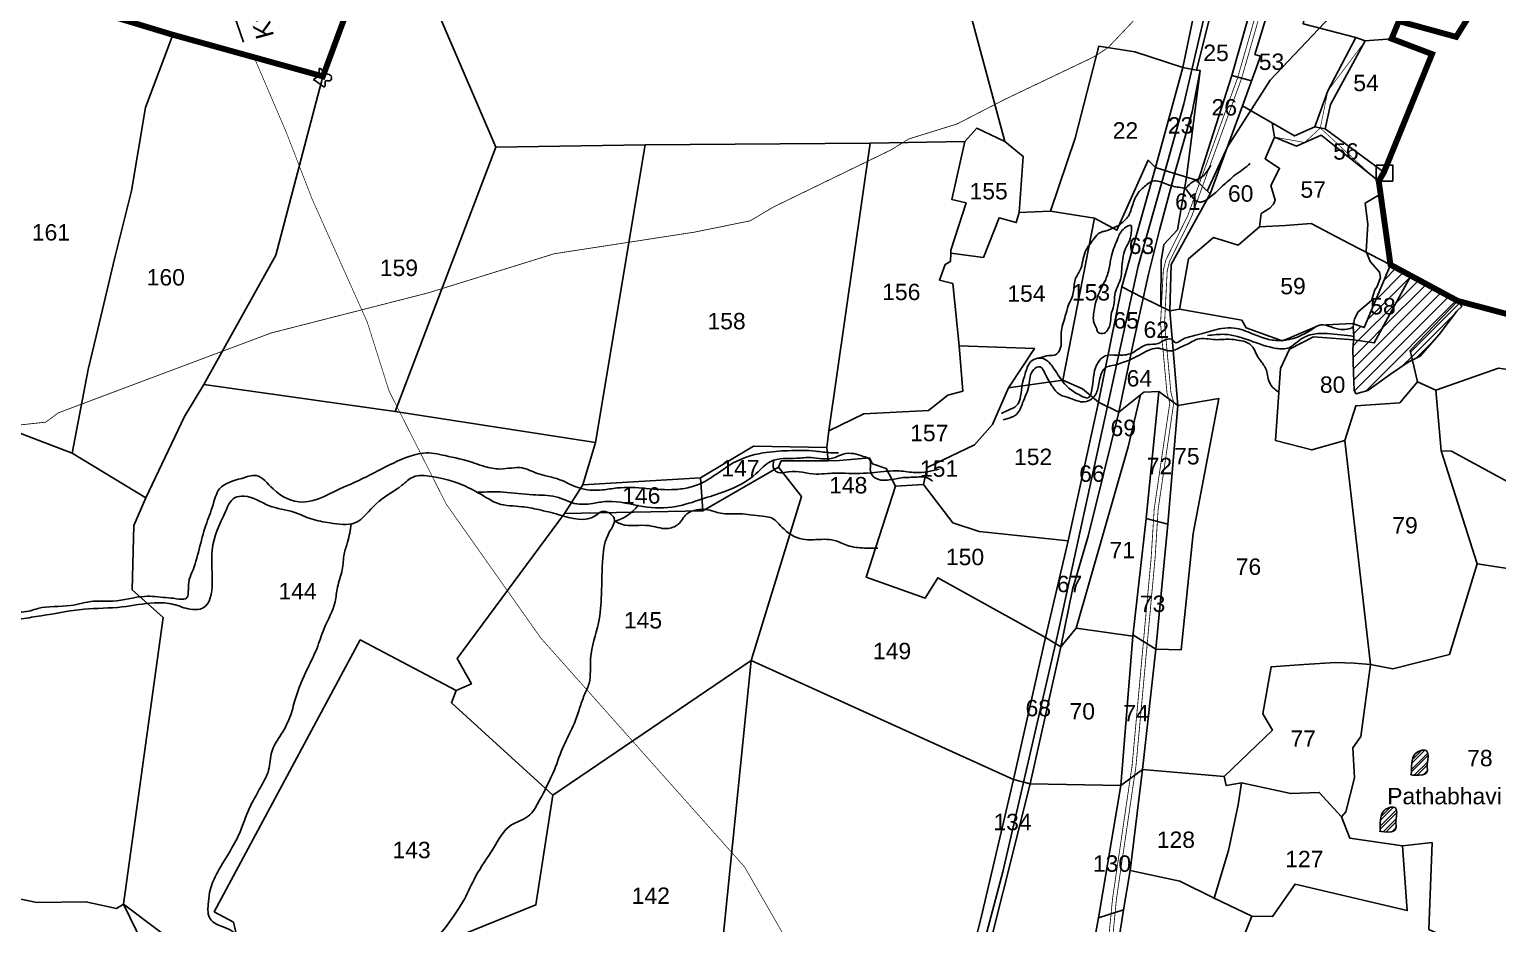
# Model space of a CAD drawing. Header units: feet. Extents: x 778084 to 787325, y 1573137 to 1585556.
# Drawn here: x 781734 to 783973, y 1581938 to 1583301 of the extents above; entities that cross this region are included whole.
import ezdxf
from ezdxf.enums import TextEntityAlignment as Align

# ---------------------------------------------------------------- set-up
doc = ezdxf.new("R2010")
doc.units = ezdxf.units.FT
doc.header["$LTSCALE"] = 15
doc.header["$MEASUREMENT"] = 0
doc.linetypes.add('HIDDEN2', pattern=[0.1875, 0.125, -0.0625])
for name, color, linetype in [('PLOT', 7, 'Continuous'), ('PLOT NO', 7, 'Continuous'), ('RAILWAYTRACK', 3, 'Continuous'), ('ROADS', 6, 'Continuous'), ('TANKS-STREAM', 4, 'Continuous'), ('VILLAGE STONES', 240, 'Continuous')]:
    doc.layers.add(name, color=color, linetype=linetype)
doc.layers.add('VILLAGE BOUNDRY', color=5, linetype='HIDDEN2', lineweight=100)
doc.styles.get("Standard").update_dxf_attribs({"font": 'arial.ttf'})
doc.linetypes.add('DOTS', pattern='A,1e-06,-3,["●",Standard,S=3,R=0,X=-1.25,Y=-1.25],-3', length=6.000001)
doc.linetypes.add('TRACKS', pattern='A,0.15,[130,ltypeshp.shx,S=0.25,R=0,X=0,Y=0],0.15', length=0.3)
doc.dimstyles.get("Standard").update_dxf_attribs({"dimtxt": 0.18, "dimasz": 40, "dimexe": 0.18, "dimexo": 0.0625, "dimgap": 0.09, "dimtad": 0, "dimtih": 1, "dimtoh": 1, "dimdec": 4, "dimzin": 0, "dimdsep": 46, "dimtxsty": 'Standard', "dimcen": 0.09, "dimadec": 0, "dimazin": 0, "dimtfac": 1, "dimtdec": 4, "dimtofl": 0, "dimtmove": 0, "dimatfit": 3, "dimfxl": 1, "dimtolj": 1, "dimtzin": 0, "dimarcsym": 0})
pattern_1 = [(45, (0, 0), (-8.838834765, 8.838834765), [])]

msp = doc.modelspace()

# ---------------------------------------------------------------- hatches: boundary and pattern name
at = {"layer": 'TANKS-STREAM', "lineweight": -2}
h = msp.add_hatch(dxfattribs=at)
h.set_pattern_fill('ANSI31,_O', color=256, scale=100)
h.set_pattern_definition(pattern_1)
h.paths.add_polyline_path([(783840.7, 1582925.5), (783809.6, 1582942.2), (783769.5, 1582846.5), (783753.5, 1582852), (783752.6, 1582847.4), (783753.9, 1582833.1), (783753.5, 1582827.6), (783784.9, 1582823)])
h = msp.add_hatch(dxfattribs=at)
h.set_pattern_fill('ANSI31,_O', color=256, scale=100)
h.set_pattern_definition(pattern_1)
h.paths.add_polyline_path([(783912.1, 1582887.1), (783840.7, 1582925.5), (783784.9, 1582823), (783753.5, 1582827.6), (783752.3, 1582812.9), (783753.3, 1582777.4), (783754.2, 1582751), (783756.6, 1582745.7), (783774.9, 1582750.8), (783809.4, 1582775.6), (783836.4, 1582794), (783843, 1582797.1), (783839.7, 1582811.4)])
h = msp.add_hatch(dxfattribs=at)
h.set_pattern_fill('ANSI31', color=256, scale=50)
h.paths.add_polyline_path([(783884, 1582835.8), (783910.8, 1582871.5), (783918.2, 1582878.8), (783912.1, 1582887.1), (783839.7, 1582811.4), (783843, 1582797.1), (783854.7, 1582802.7)])
at = {"layer": 'TANKS-STREAM', "linetype": 'Continuous', "lineweight": -2}
h = msp.add_hatch(dxfattribs=at)
h.set_pattern_fill('ANSI32', color=256, scale=25)
h.set_pattern_definition([(45, (47.701, 86.785), (-6.629126074, 6.629126074), []), (45, (52.121, 86.785), (-6.629126074, 6.629126074), [])])
edge = h.paths.add_edge_path()
edge.add_spline(control_points=[(783841.7, 1582165.8), (783841.6, 1582165.8), (783837.4, 1582165.3), (783857.1, 1582163), (783866.8, 1582167.2), (783864.8, 1582180.5), (783867.1, 1582189.4), (783866.5, 1582205.9), (783844.4, 1582199.4), (783841.6, 1582182.1), (783841.4, 1582171.3), (783841.3, 1582165.7)], knot_values=[0, 0, 0, 0, 0.398681, 12.396503, 25.983845, 33.443004, 48.146617, 56.796285, 74.385353, 90.546404, 107.227204, 107.227204, 107.227204, 107.227204], degree=3, periodic=0)
h.paths.add_polyline_path([(783798.2, 1582113.1), (784080.8, 1582113.1), (784080.8, 1582151.3), (783798.2, 1582151.3)], flags=9)
h = msp.add_hatch(dxfattribs=at)
h.set_pattern_fill('ANSI32', color=256, scale=25)
edge = h.paths.add_edge_path()
edge.add_spline(control_points=[(783794, 1582079), (783793.9, 1582079), (783789.7, 1582078.5), (783809.4, 1582076.2), (783819.1, 1582080.4), (783817.1, 1582093.7), (783819.4, 1582102.6), (783818.8, 1582119.1), (783796.7, 1582112.6), (783793.9, 1582095.4), (783793.7, 1582084.5), (783793.6, 1582079)], knot_values=[0, 0, 0, 0, 0.398681, 12.396503, 25.983845, 33.443004, 48.146617, 56.796285, 74.385353, 90.546404, 107.227204, 107.227204, 107.227204, 107.227204], degree=3, periodic=0)
h.paths.add_polyline_path([(783798.2, 1582113.1), (784080.8, 1582113.1), (784080.8, 1582151.3), (783798.2, 1582151.3)], flags=9)

# ---------------------------------------------------------------- linework, layer by layer
at = {"layer": 'PLOT', "lineweight": -2}
for points in [[(783221.6, 1583129.9), (783095, 1583600.4)], [(782282.5, 1583501.4), (782445.4, 1583121.2), (782673.3, 1583125.2), (783016.2, 1583127.6), (783160.4, 1583129.9), (783178.8, 1583150.4), (783221.6, 1583129.9), (783249.3, 1583107.3), (783243.6, 1583021.9), (783291.3, 1583023.8), (783358.3, 1583013.1), (783392.5, 1582994.7), (783439.9, 1583101.4), (783451.5, 1583090.3)], [(783030.6, 1580291.2), (783002.3, 1580552), (782999.6, 1580654.2), (782997.1, 1580685.7), (782987.6, 1580840.5), (782978.8, 1580953.7), (782980.2, 1581083.3), (782987.9, 1581155.9), (783019, 1581287.9), (783097.4, 1581605.1), (783185.3, 1581947.4), (783234.9, 1582157.6), (783283.6, 1582374.1), (783318.3, 1582521.7), (783364.4, 1582732.8), (783400.2, 1582908.8), (783451.5, 1583090.3), (783492.8, 1583242.8), (783537, 1583456.2)], [(783658.4, 1583444.7), (783602.9, 1583262.4), (783611.4, 1583259.9), (783583.7, 1583184.2), (783534.8, 1583050.1), (783512.3, 1583071.6), (783480.5, 1583081.4)], [(783625.3, 1583433.5), (783567.5, 1583230.4), (783597.7, 1583222.4)], [(783699.9, 1583433.8), (783676.5, 1583309.2), (783756.7, 1583288.5), (783771.2, 1583283.3), (783811.3, 1583286.7)], [(783537.5, 1583333.7), (783513.9, 1583238.9), (783519.6, 1583238.2), (783507, 1583175.1), (783481.6, 1583085.8), (783457.5, 1582994.9), (783440.5, 1582927.9), (783417.5, 1582822.3), (783395.4, 1582717.4), (783364.4, 1582732.8)], [(781952.8, 1583292.8), (781911.5, 1583182.1), (781889.9, 1583054.7), (781864.6, 1582953.1), (781836.2, 1582833.4), (781823.8, 1582782.8), (781799.3, 1582655)], [(783583.7, 1583184.2), (783663.3, 1583138.5), (783694, 1583152.2), (783714.1, 1583207.3), (783756.7, 1583288.5)], [(783291.3, 1583023.8), (783328.9, 1583135.1), (783364.9, 1583275.1), (783419.8, 1583266.8), (783492.8, 1583242.8)], [(783771.2, 1583283.3), (783718.1, 1583186.7), (783710.1, 1583149.3), (783694, 1583152.2)], [(783513.9, 1583238.9), (783492.8, 1583242.8)], [(781296.3, 1583057.8), (781395.4, 1583049), (781610.6, 1582972.1), (781588.3, 1582918.2), (781638.3, 1582876.5), (781666.1, 1582810.4), (781683.8, 1582809.1), (781688.8, 1582697.3), (781799.3, 1582655), (781911.9, 1582586.9), (781970.8, 1582711), (782000.1, 1582759.9), (782109.9, 1582956.7), (782181.8, 1583229.3)], [(783459.6, 1582878.6), (783459.9, 1582948.3), (783464, 1582972.9), (783484.9, 1582995.6), (783498.7, 1583075.8), (783519.6, 1583238.2)], [(783567.5, 1583230.4), (783515.6, 1583068.5)], [(783791.7, 1583069.7), (783703.8, 1583139.6), (783666.3, 1583123.1), (783632.6, 1583136.7), (783629.2, 1583158.1)], [(782953.1, 1582689.3), (783006.5, 1582715), (783105.2, 1582720.1), (783134.5, 1582743.4), (783157.4, 1582749.3), (783151.7, 1582818.4), (783142.2, 1582913.6), (783121.9, 1582918.9), (783130.4, 1582942.8), (783138.8, 1582947.2), (783139.1, 1582960.1), (783139.3, 1582964.3), (783162.4, 1583036.4), (783140.9, 1583041.5), (783160.4, 1583129.9)], [(783632.6, 1583136.7), (783618.5, 1583103.7), (783640.6, 1583089.1), (783627.4, 1583062.8), (783634, 1583040.6), (783631, 1583034.7), (783625.5, 1583028.3), (783612.3, 1583020.1), (783611, 1583008), (783610.1, 1582999.8), (783649.2, 1583002), (783688.5, 1583005.3), (783747.4, 1582974.1), (783809.6, 1582942.2)], [(783710.1, 1583149.3), (783799.6, 1583083.2)], [(782000.1, 1582759.9), (782292.2, 1582718.6), (782445.4, 1583121.2)], [(782292.2, 1582718.6), (782597.3, 1582671.5), (782673.3, 1583125.2)], [(782597.3, 1582671.5), (782578.2, 1582606.8), (782757.6, 1582617.7), (782838.4, 1582665.8), (782950.3, 1582663.7), (782953.1, 1582689.3), (783016.2, 1583127.6)], [(783451.5, 1583090.3), (783480.5, 1583081.4)], [(783534.8, 1583050.1), (783475.4, 1582942.4), (783473.4, 1582871.9), (783432.7, 1582891.8)], [(783243.6, 1583021.9), (783239.1, 1583006.4), (783212.9, 1583013.9), (783189.3, 1582953.5), (783139.1, 1582960.1)], [(783151.7, 1582818.4), (783266.8, 1582814.6), (783227.1, 1582754.8), (783310, 1582766.5), (783358.3, 1583013.1)], [(783610.1, 1582999.8), (783577.2, 1582972.1), (783539.8, 1582983.7), (783501.8, 1582951.4), (783488.1, 1582874.4)], [(783850.7, 1582764), (783878.6, 1582751.1), (783974.4, 1582784.7), (783998.7, 1582781.1), (784022.4, 1582790.9), (784064, 1582782.5), (784083.6, 1582833.2), (784093.7, 1582874), (784114.7, 1582909.3), (784127.2, 1582955.1)], [(783473.4, 1582871.9), (783488.1, 1582874.4), (783583.1, 1582857.6), (783589.7, 1582845.9), (783644.5, 1582826.4), (783652.7, 1582829.4), (783701.2, 1582849.9), (783751.9, 1582852.5), (783769.5, 1582846.5), (783809.6, 1582942.2)], [(783400.2, 1582908.8), (783432.7, 1582891.8)], [(783840.7, 1582925.5), (783784.9, 1582823), (783753.3, 1582827.7), (783692, 1582832.4), (783655.4, 1582813.5), (783641.9, 1582783.9), (783634.2, 1582674.5), (783689.6, 1582659.9), (783740.1, 1582674.5), (783756.6, 1582727.2), (783823.7, 1582731.6), (783850.7, 1582764), (783839.7, 1582811.4), (783912.1, 1582887.1)], [(783473.4, 1582871.9), (783485.3, 1582727.6), (783456.4, 1582748.8), (783433.4, 1582748), (783395.4, 1582717.4)], [(783227.1, 1582754.8), (783203, 1582698.5), (783175.4, 1582667.8), (783103.1, 1582633.3), (783097.7, 1582607.1), (783142.1, 1582549.1), (783182.5, 1582535.5), (783318.3, 1582521.7)], [(783310, 1582766.5), (783340.2, 1582753.1), (783364.4, 1582732.8)], [(783456.4, 1582748.8), (783436.9, 1582555.5), (783416.5, 1582376.4), (783398.6, 1582148.6), (783364.5, 1581946.8), (783354.8, 1581893.9), (783349, 1581753.5), (783342.1, 1581654.6), (783384.3, 1581568.4), (783405.5, 1581523.6), (783427.5, 1581527.4)], [(783878.6, 1582751.1), (783886.8, 1582658.8), (783902.7, 1582657.9), (784075.4, 1582564.3), (784100.7, 1582645.9), (784224.9, 1582632.7)], [(783307.2, 1582360), (783330.4, 1582388.5), (783409.7, 1582664.9), (783428.6, 1582744.1)], [(783485.3, 1582727.6), (783469.9, 1582546.7), (783436.9, 1582555.5)], [(783485.3, 1582727.6), (783548.1, 1582738.3), (783508.9, 1582532.7), (783490.5, 1582355.5), (783451.7, 1582356.5)], [(783283.6, 1582374.1), (783307.2, 1582360), (783325, 1582447.1), (783348.4, 1582528.5), (783395.4, 1582717.4)], [(783055, 1582604.6), (783040.7, 1582631.5), (783019.6, 1582638.9), (783015.4, 1582647.9), (782969.3, 1582644), (782952.1, 1582643.3), (782950.3, 1582663.7)], [(783740.1, 1582674.5), (783779, 1582333), (783813.2, 1582326.2), (783899.4, 1582348.3), (783941.8, 1582486.6), (783886.8, 1582658.8)], [(782952.1, 1582643.3), (782880.7, 1582643.6), (782876.6, 1582633.9), (782911.5, 1582588.9), (782866.1, 1582441.7), (782834.9, 1582339.2), (783234.9, 1582157.6)], [(782876.6, 1582633.9), (782761, 1582567.1), (782757.6, 1582617.7)], [(782761, 1582567.1), (782550.4, 1582563.1), (782578.2, 1582606.8)], [(783097.7, 1582607.1), (783055, 1582604.6), (783010.2, 1582466.1), (783100.1, 1582434), (783119.2, 1582465.3), (783283.6, 1582374.1)], [(781399.5, 1582130.5), (781488.9, 1582098.1), (781637.5, 1582071.8), (781626.8, 1581995.2), (781745.8, 1581970.5), (781820.4, 1581971.3), (781867.3, 1581961), (781877.9, 1581967.9), (781938.4, 1582404.5), (781890.9, 1582446.9), (781893.8, 1582544.7), (781911.9, 1582586.9)], [(781877.9, 1581967.9), (782073.1, 1581820.9), (782045.5, 1581940.1), (782016, 1581956.2), (782238.7, 1582370.4), (782385, 1582293.2), (782408.3, 1582303.7), (782386.8, 1582342.1), (782550.4, 1582563.1)], [(783469.9, 1582546.7), (783451.7, 1582356.5), (783416.7, 1582378.1)], [(783941.8, 1582486.6), (784051.5, 1582469.8), (784061.8, 1582283.3), (784073.7, 1582053.4), (784039.1, 1582006), (784146.1, 1582006.8), (784109.7, 1581839.6), (784005.2, 1581845.4), (783991.7, 1581861.4), (783986.1, 1581838.4), (784142.6, 1581825.6)], [(783416.5, 1582376.4), (783330.4, 1582388.5)], [(783307.2, 1582360), (783260.4, 1582151.1), (783234.9, 1582157.6)], [(783451.7, 1582356.5), (783431.5, 1582173), (783398.6, 1582148.6)], [(782834.9, 1582339.2), (782532.5, 1582134), (782377.9, 1582274.7), (782385, 1582293.2)], [(782770.5, 1581702.1), (782834.9, 1582339.2)], [(783556.2, 1582162.1), (783629.5, 1582232.8), (783614.7, 1582257.6), (783627.6, 1582329.3), (783677.3, 1582332.8), (783725.6, 1582335.9), (783754.4, 1582334.9), (783779, 1582333)], [(783779, 1582333), (783764.3, 1582223), (783752.2, 1582206.1), (783754.9, 1582160.2), (783741.6, 1582108.6), (783734.9, 1582101)], [(783431.5, 1582173), (783412.7, 1582018.8), (783402.4, 1581959.1), (783364.5, 1581946.8)], [(783986.1, 1581838.4), (783919, 1581906.2), (783868.1, 1581929.3), (783872.9, 1582061.6), (783828.1, 1582056.8), (783747.5, 1582068.3), (783734.9, 1582101), (783701, 1582137.9), (783657.4, 1582136.2), (783582.3, 1582152.5), (783559.2, 1582148.4), (783556.2, 1582162.1), (783431.5, 1582173)], [(783260.4, 1582151.1), (783177.6, 1581821), (783098.1, 1581505.8), (783042.6, 1581250.8), (783015.9, 1581152.4), (783003.3, 1581078.2), (783001.2, 1581062.4), (783000.7, 1580979.1), (783008.2, 1580872.1), (783016, 1580745.2), (783028.3, 1580697.2), (783026.3, 1580671.6), (783037.3, 1580558.1), (783039.8, 1580537.5), (783041.9, 1580477.1), (783044.5, 1580424.5), (783055.2, 1580284), (783063, 1580198.5)], [(783260.4, 1582151.1), (783398.6, 1582148.6)], [(783412.7, 1582018.8), (783488.6, 1582002.8), (783540.6, 1581977), (783562.4, 1582049.3), (783577.1, 1582119.2), (783582.3, 1582152.5)], [(782532.5, 1582134), (782506.7, 1581966.5), (782299.8, 1581883), (782073.1, 1581820.9)], [(783540.6, 1581977), (783598, 1581949.2), (783629.8, 1581948.9), (783664.2, 1581998.2), (783835.2, 1581957.9), (783828.1, 1582056.8)], [(781673, 1581232.7), (781731.2, 1581358.1), (781872.8, 1581311.1), (781914.1, 1581543.1), (782007.1, 1581661.7), (781954.9, 1581809.3), (781877.9, 1581967.9)], [(783402.4, 1581959.1), (783387.3, 1581860.3), (783387.1, 1581839.9), (783383.9, 1581831.3), (783374.6, 1581759.8), (783349, 1581753.5)], [(783598, 1581949.2), (783549.6, 1581827.5)]]:
    msp.add_lwpolyline(points, dxfattribs=at)
at = {"layer": 'RAILWAYTRACK', "color": 17, "linetype": 'TRACKS', "lineweight": -2, "ltscale": 3}
msp.add_lwpolyline([(783526.4, 1583324.3), (783494.7, 1583187.4), (783466, 1583085.8), (783424.7, 1582939.9), (783397.9, 1582817.2), (783353.7, 1582615.4), (783301.8, 1582377.9), (783218.5, 1582016.8), (783139.9, 1581719.7), (783058.2, 1581446.5), (782999, 1581132.2), (782988.2, 1580963.1), (783017.8, 1580628.9), (783014.9, 1580661.4), (783058.6, 1580147.1)], dxfattribs=at)
at = {"layer": 'ROADS', "linetype": 'HIDDEN2', "lineweight": -2, "ltscale": 10, "const_width": 1.2}
for points in [[(783522.1, 1583468.1), (783468.9, 1583389.1), (783424.9, 1583321.5), (783378.8, 1583273), (783357.7, 1583259.2), (783221.7, 1583194.3), (783148.8, 1583156.8), (783075.6, 1583134.1), (783047.1, 1583116.8), (782868.1, 1583029.9), (782833.5, 1583009.2), (782748.2, 1582991.9), (782648.4, 1582976.5), (782534.6, 1582959), (782448.6, 1582932.3), (782342.9, 1582899.5), (782102.8, 1582838.2), (781970.8, 1582788.7), (781778.6, 1582716.6), (781759.3, 1582702.3), (781706.2, 1582696.6)], [(783601.7, 1583314.8), (783576.9, 1583228.3), (783527.4, 1583091.5), (783500.6, 1583017.3), (783467, 1582949.2), (783463.2, 1582933.5), (783459, 1582852.5), (783468.9, 1582746.3), (783473.1, 1582731.7), (783462, 1582656.6), (783449.3, 1582569.8), (783444.8, 1582497.1), (783433.4, 1582373.2), (783415.6, 1582178.7), (783385.9, 1581976.7), (783370.6, 1581820.9)], [(783607.5, 1583313.2), (783582.6, 1583226.4), (783533, 1583089.5), (783506.1, 1583015), (783472.7, 1582947.2), (783469.1, 1582932.6), (783465.1, 1582852.6), (783474.8, 1582747.4), (783479.2, 1582732.1), (783468, 1582655.7), (783455.3, 1582569.2), (783450.8, 1582496.6), (783439.4, 1582372.7), (783421.5, 1582178), (783391.8, 1581975.9), (783376.6, 1581820.3)]]:
    msp.add_lwpolyline(points, dxfattribs=at)
at = {"layer": 'ROADS', "linetype": 'DOTS', "lineweight": -3, "ltscale": 0.15, "const_width": 1}
for points in [[(783771.2, 1583283.3), (783714.1, 1583207.3), (783702.6, 1583150.6), (783782, 1583077.5)], [(782077, 1583258.3), (782126.3, 1583143.3), (782165.6, 1583041.8), (782249.4, 1582855), (782282.7, 1582749.8), (782369.9, 1582577.4), (782514, 1582373.4), (782653.8, 1582216.4), (782824.8, 1582024.4), (782936.8, 1581829.7), (783072.3, 1581628.8), (783101.2, 1581592.5), (783130.3, 1581593.5), (783161, 1581609.4), (783232, 1581598.3), (783239.9, 1581589.3), (783225.6, 1581517.1)], [(783702.6, 1583150.6), (783678.8, 1583128.6), (783632.6, 1583136.7)]]:
    msp.add_lwpolyline(points, dxfattribs=at)
at = {"layer": 'TANKS-STREAM', "lineweight": -2}
for points in [[(783530.3, 1583054.4), (783561, 1583122.1), (783626, 1583223.3), (783718.3, 1583320.7)], [(783793.1, 1583049.3), (783793.1, 1583049.3), (783770.8, 1583036.2), (783774.8, 1583003.9), (783772.5, 1582962.6), (783778.4, 1582947.1), (783792.6, 1582931), (783794.6, 1582922.8), (783789.4, 1582909.2), (783785.7, 1582903.8), (783780.6, 1582887.9), (783760.1, 1582870.3), (783754.9, 1582859.8), (783752.6, 1582847.4), (783753.9, 1582833.1), (783752.3, 1582812.9), (783753.3, 1582777.4), (783754.2, 1582751), (783756.6, 1582745.7), (783774.9, 1582750.8), (783809.4, 1582775.6), (783836.4, 1582794), (783854.7, 1582802.7), (783884, 1582835.8), (783910.8, 1582871.5), (783918.2, 1582878.8), (783912.1, 1582887.1)], [(783793.1, 1583049.3), (783793.1, 1583049.3)]]:
    msp.add_lwpolyline(points, dxfattribs=at)
for points in [[(783384.6, 1582996.9), (783386.2, 1582998.1), (783392.5, 1583000.8), (783398.9, 1583005), (783403.1, 1583008.7), (783408.8, 1583014.7), (783412.5, 1583021.6), (783416.2, 1583032.6), (783425.1, 1583051.9), (783438.2, 1583064.6), (783447.2, 1583069.7), (783467.1, 1583065.5), (783486.8, 1583060.3), (783496.7, 1583057.9), (783503.2, 1583050.3), (783520.7, 1583037.6), (783534.2, 1583045.2), (783543.3, 1583052.5), (783553.7, 1583062.4), (783563.1, 1583070.5), (783572.6, 1583079.1), (783584.8, 1583087.7), (783595.7, 1583096.7)], [(783497.7, 1583058.8), (783505.3, 1583066.5), (783523.4, 1583077.3), (783535.6, 1583094)], [(783275.1, 1582800.4), (783288.6, 1582803.7), (783298.9, 1582805.1), (783305.5, 1582812.8), (783307.5, 1582838.5), (783313.8, 1582864.4), (783318.3, 1582879.6), (783326, 1582899.5), (783328.8, 1582919.4), (783336.5, 1582934.3), (783344, 1582961.7), (783355.9, 1582979.8), (783363.9, 1582989.2), (783369.7, 1582992.2), (783375.6, 1582993.9), (783385, 1582997.4)], [(783374.5, 1582917.3), (783380.7, 1582936.8), (783384.2, 1582955.9), (783394, 1582982.8), (783403.8, 1582998), (783413.9, 1583001.9), (783414.7, 1582994.9), (783411.6, 1582978.5), (783405.7, 1582966.8), (783401.4, 1582951.2), (783399.9, 1582935.6), (783397.9, 1582920.4), (783389.3, 1582896.6), (783387.8, 1582880.6), (783383.5, 1582865.4), (783382.3, 1582852.1), (783379.2, 1582844.3), (783373.3, 1582838.1), (783363.9, 1582839.2), (783361.6, 1582844.3), (783356.9, 1582856.4), (783356.9, 1582866.5), (783361.6, 1582890), (783374.6, 1582917.9)], [(783219.1, 1582705.9), (783233, 1582710.3), (783239.2, 1582714.2), (783248.7, 1582731.6), (783258.2, 1582758.5), (783265.9, 1582782.7), (783275.3, 1582786.6), (783280.7, 1582781), (783285.4, 1582771.5), (783293.4, 1582757.9), (783305.5, 1582744.3), (783320.9, 1582739), (783342.5, 1582733.1), (783356.5, 1582739.9), (783363.9, 1582755.3), (783368.9, 1582776.9), (783373.9, 1582784.8), (783389.3, 1582789.3), (783399.7, 1582792.5), (783411.5, 1582797), (783440.3, 1582811.5), (783453.6, 1582815.1), (783477.2, 1582811.2), (783485.8, 1582814.8), (783504.5, 1582823.6), (783515.1, 1582828.7), (783542.2, 1582828.1), (783563.8, 1582828.7), (783578.9, 1582826.9), (783591.6, 1582823.4), (783601.4, 1582813.9), (783606.4, 1582803.3), (783612.6, 1582794.7), (783616.2, 1582789.4), (783620.6, 1582781.7), (783622.4, 1582771), (783626.5, 1582760.1), (783640.1, 1582746.8)], [(783530.7, 1582834.3), (783557, 1582836.1), (783635.4, 1582814.8), (783654.9, 1582815.7), (783667.6, 1582824.8), (783690.1, 1582836.1), (783713.2, 1582837.2), (783753.9, 1582833.1)], [(780827.8, 1580725.3), (780835.1, 1580739.7), (780844.9, 1580756.7), (780853, 1580772.5), (780864.8, 1580792.1), (780899.8, 1580827.8), (780921.5, 1580837.4), (780950.3, 1580850.5), (780956.2, 1580859.5), (780958.6, 1580885.3), (780960.6, 1580916.9), (780959.5, 1580956.7), (780965.9, 1580981.7), (780968, 1581006.5), (780966.8, 1581026.2), (780973.6, 1581040.8), (780973.6, 1581068.4), (780974.7, 1581086), (780985.9, 1581105.7), (780987.3, 1581145.1), (780997, 1581176.2), (781016.6, 1581215.2), (781024.8, 1581235.2), (781043, 1581255.2), (781062.7, 1581285.3), (781082.3, 1581309.7), (781106.5, 1581367.1), (781126.2, 1581388.9), (781159.2, 1581412.7), (781186.6, 1581431.6), (781198.2, 1581436.4), (781221.5, 1581436.4), (781235.6, 1581440.8), (781255.3, 1581444.2), (781279.8, 1581437.1), (781303.2, 1581437.5), (781314.7, 1581442.3), (781368.3, 1581452.9), (781404, 1581467), (781428.5, 1581488.9), (781453, 1581518.6), (781465.8, 1581535.2), (781474.6, 1581574.8), (781489.6, 1581596.1), (781502.2, 1581608.7), (781515.1, 1581616.9), (781532, 1581629.4), (781555.2, 1581651.2), (781569.5, 1581661.8), (781576.9, 1581669.6), (781592.7, 1581689.4), (781602.9, 1581707.9), (781608.4, 1581723.2), (781596.3, 1581756.7), (781580.3, 1581779), (781564.5, 1581793.1), (781545.1, 1581830.8), (781534.5, 1581841.3), (781512.6, 1581842.9), (781486.5, 1581840.6), (781465.6, 1581837.2), (781440.8, 1581843.9), (781423, 1581855.5), (781394.8, 1581878.6), (781368.7, 1581906.4), (781353.8, 1581918), (781313.3, 1581971.4), (781311.1, 1582002.8), (781319.5, 1582029.4), (781325.7, 1582051.8), (781345.5, 1582078.6), (781392.9, 1582118.2), (781433.8, 1582151.9), (781448.4, 1582173), (781454.3, 1582231.3), (781462.7, 1582259.8), (781463.4, 1582279.3), (781478, 1582298.4), (781499.1, 1582315.3), (781517.3, 1582328.6), (781534.5, 1582343.2), (781564.8, 1582362.2), (781593.7, 1582380), (781610.9, 1582389.1), (781648.9, 1582399.1), (781689.1, 1582409.8), (781708.6, 1582412.1), (781736.2, 1582415), (781747.2, 1582418.3), (781797.1, 1582422.9), (781832.2, 1582429.4), (781861.7, 1582429.4), (781909.7, 1582436.8), (781942.5, 1582434.9), (781958.1, 1582433.3), (781972.7, 1582433.3), (781977.2, 1582458.2), (781982.1, 1582473.2), (782003.3, 1582545.3), (782014.3, 1582576.1), (782024, 1582600.5), (782058.1, 1582616.7), (782080.2, 1582620.9), (782105.8, 1582600.5), (782151.1, 1582580.5), (782214.2, 1582603.7), (782224.5, 1582608), (782319.8, 1582652), (782335.2, 1582655.3), (782368.2, 1582651.3), (782410.5, 1582640.7), (782427.9, 1582634.9), (782452.3, 1582630.9), (782485.7, 1582632.5), (782508.8, 1582624.1), (782523.7, 1582620), (782543, 1582614.6), (782571.1, 1582602.5), (782608, 1582599), (782630.3, 1582602), (782719.2, 1582599.7), (782741.1, 1582603), (782764, 1582611.8), (782777.6, 1582620.3), (782806.6, 1582639.6), (782852.4, 1582655.4), (782891.1, 1582658.8), (782933.1, 1582658.1), (782955.9, 1582655.7), (782968.2, 1582655.7)], [(782417.9, 1582595.4), (782457.3, 1582595.7), (782502.1, 1582591.5), (782536.8, 1582588.6), (782569.3, 1582577.7), (782596.2, 1582579), (782616.2, 1582581.6), (782669.9, 1582573.7), (782720, 1582573.7), (782759.3, 1582584.9), (782794.5, 1582596.7), (782842.6, 1582623.9), (782864.7, 1582642.6), (782904.3, 1582647.3), (782926.2, 1582648.4), (782958.8, 1582647.3), (782975, 1582653.6), (782991.1, 1582654.3), (783005.7, 1582650.2), (783015.3, 1582645.5), (783017.1, 1582625.4), (783023.6, 1582617.4), (783063.5, 1582617.4), (783087.7, 1582618.7), (783100.2, 1582618.7), (783111.5, 1582612.4)], [(782870.1, 1582645.3), (782869.3, 1582631.1), (782875.8, 1582625.7), (782892, 1582626.7), (782933.8, 1582623.1), (782951.1, 1582624.1), (782978, 1582624.4), (783022.8, 1582625.4), (783060.5, 1582628), (783085.3, 1582625.4), (783121.4, 1582630.6)], [(780837.1, 1580726.3), (780850.6, 1580748), (780856.2, 1580763.3), (780877.6, 1580788.7), (780891.2, 1580811), (780918.1, 1580826.9), (780948.8, 1580832.9), (780965.6, 1580854.9), (780970.2, 1580902.6), (780975.3, 1580966.1), (780978.5, 1581005.7), (780983.9, 1581032), (780989.5, 1581070.5), (780992, 1581098.6), (781001.1, 1581120.3), (781000.8, 1581150), (781014.8, 1581179.2), (781025, 1581210.4), (781047, 1581236.9), (781052.6, 1581245.8), (781059.8, 1581258.1), (781076.2, 1581274.9), (781087, 1581295.3), (781096.1, 1581317.2), (781109.8, 1581346.7), (781133.4, 1581381.2), (781153, 1581397.5), (781170.4, 1581416.3), (781190.5, 1581421.6), (781211.2, 1581425.1), (781232.6, 1581430.2), (781246.8, 1581432.9), (781265.9, 1581427.2), (781282, 1581414.9), (781301.3, 1581407.2), (781344.1, 1581420.1), (781381.3, 1581422.7), (781399.6, 1581431.1), (781420.8, 1581461.3), (781450.3, 1581500.6), (781468.6, 1581531.4), (781480.1, 1581559.8), (781480.9, 1581578.8), (781507, 1581602.3), (781531.6, 1581614.6), (781564.9, 1581646.8), (781593.1, 1581672.9), (781615.7, 1581703.5), (781616.7, 1581739.9), (781602.5, 1581767.2), (781570.9, 1581805.7), (781546.2, 1581849.7), (781531.3, 1581852.7), (781493.4, 1581852), (781469.5, 1581846.8), (781443.5, 1581853), (781422.1, 1581865.7), (781360.3, 1581924.5), (781327.6, 1581982.6), (781322.2, 1581996.3), (781328.2, 1582026.3), (781331.5, 1582052.5), (781355.3, 1582076.9), (781373.5, 1582092.4), (781393.4, 1582100.1), (781414, 1582111.4), (781458.2, 1582179.6), (781470.4, 1582258.7), (781483.2, 1582288.1), (781533, 1582325.6), (781558.3, 1582347.9), (781579.2, 1582357.4), (781622.5, 1582380.9), (781672.3, 1582393.1), (781722.9, 1582402.6), (781752.1, 1582407.1), (781817.6, 1582417.2), (781875.7, 1582420.7), (781924.9, 1582427), (781954.1, 1582424.6), (781979.7, 1582417.2), (781994.6, 1582417.5), (782013.1, 1582506.9), (782033.4, 1582566.4), (782047.2, 1582586.9), (782061.8, 1582589.6), (782099.9, 1582575), (782137.4, 1582565.2), (782164, 1582554.8), (782192.6, 1582548.8), (782230.6, 1582548.8), (782262.8, 1582577.9), (782302.4, 1582606.2), (782319.4, 1582618.7), (782347.4, 1582619.6), (782399, 1582604.7), (782428.8, 1582588.7), (782448.9, 1582578.3), (782485, 1582573.5), (782510.6, 1582569), (782541.6, 1582561.3), (782598.5, 1582560.4), (782606.9, 1582566.1), (782625.9, 1582555.6), (782618.5, 1582534.5), (782608.5, 1582495.8), (782606.6, 1582439.6), (782601.9, 1582396.3), (782590, 1582342.3), (782587.6, 1582304.2), (782580.4, 1582286.1), (782573.3, 1582266.6), (782565.2, 1582243.8), (782549, 1582209.5), (782534.7, 1582172.6), (782511.8, 1582125.5), (782494.7, 1582101.7), (782469.4, 1582088.4), (782441.8, 1582053), (782414.6, 1582009.7), (782397.5, 1581975.4), (782381.3, 1581949.7), (782360.2, 1581922.2), (782341.2, 1581903.2)], [(782627, 1582551.1), (782644.1, 1582558.8), (782663.4, 1582575.9)], [(782628.1, 1582550.8), (782637.2, 1582546.8), (782678.7, 1582544.6), (782706.4, 1582540.2), (782723.6, 1582546.8), (782736.7, 1582562.4), (782752, 1582568.6), (782778.2, 1582566.4), (782788.1, 1582563.5), (782802.3, 1582562.8), (782833.3, 1582561.3), (782852.6, 1582558.8), (782864.3, 1582557), (782881.4, 1582542.4), (782913.3, 1582523.8), (782946.1, 1582523.8), (782961.8, 1582522), (782981.5, 1582514.4), (783007.7, 1582510.4), (783027.8, 1582510.4)], [(782225.1, 1582547.4), (782219.5, 1582519.5), (782214.2, 1582501.3), (782211.4, 1582477.4), (782204.1, 1582450.7), (782200.4, 1582428.7), (782183.8, 1582387.8), (782172.4, 1582357.1), (782158.7, 1582327.5), (782139.6, 1582279.8), (782131.5, 1582252.7), (782116.1, 1582223.2), (782103.9, 1582200.1), (782099.1, 1582171.8), (782088.1, 1582148.4), (782081.6, 1582136.2), (782069.9, 1582114.4), (782054.5, 1582075.6), (782038.7, 1582046.1), (782019.2, 1582012.5), (782009.1, 1581985.4), (782007.1, 1581967.2), (782006.7, 1581955.5), (782010.3, 1581945), (782029.7, 1581933), (782043.4, 1581926.5), (782061.3, 1581906.3), (782069, 1581892.5), (782073.8, 1581882), (782080.7, 1581869.9), (782087.2, 1581855.3), (782102.6, 1581835.5)]]:
    msp.add_spline(points, degree=3, dxfattribs=at)
msp.add_open_spline([(783216.3, 1582715.5), (783219.9, 1582717.3), (783227.5, 1582721), (783247.3, 1582729), (783245.3, 1582755.4), (783253.2, 1582776.6), (783257.3, 1582793.6), (783271, 1582800.8), (783283.1, 1582799.4), (783290.9, 1582791.5), (783300.6, 1582778.6), (783309.5, 1582762.3), (783325.8, 1582748.5), (783337.2, 1582742.5), (783351.5, 1582736.3), (783357.5, 1582766.3), (783356.4, 1582786.9), (783375, 1582806.1), (783394.4, 1582803.5), (783417.4, 1582805.2), (783434.3, 1582823.1), (783455.1, 1582819.7), (783465.2, 1582829.2), (783476.9, 1582830), (783481.8, 1582820.5), (783493.9, 1582830.6), (783506.9, 1582833.1), (783527.5, 1582838.4), (783548.1, 1582845.4), (783569.8, 1582846.9), (783585.4, 1582842.5), (783601.6, 1582835.9), (783620.2, 1582828.5), (783652.9, 1582823.9), (783679.4, 1582836.1), (783705.6, 1582855.2), (783724.6, 1582843.4), (783742.2, 1582843), (783750, 1582845.5), (783752.6, 1582847.4)], degree=3, knots=[0, 0, 0, 0, 11.985355, 25.846662, 59.50799, 76.103948, 96.179571, 108.225738, 119.007405, 130.434252, 140.036866, 167.745756, 185.750533, 202.026337, 208.835278, 226.520153, 265.958169, 280.503903, 298.451015, 321.18727, 348.151455, 364.495466, 377.855886, 388.739968, 392.831357, 405.430163, 420.956459, 437.186882, 467.453994, 486.687725, 501.095901, 515.696395, 539.401691, 560.987278, 612.681125, 622.778153, 654.410018, 666.642513, 676.544698, 676.544698, 676.544698, 676.544698], dxfattribs=at)
at = {"layer": 'TANKS-STREAM', "linetype": 'Continuous', "lineweight": -2}
for points in [[(783841.3, 1582165.7), (783842, 1582182.4), (783847.9, 1582197.5), (783865.2, 1582200.7), (783866.8, 1582192.2), (783865.6, 1582177.6), (783865.6, 1582170.1), (783853.3, 1582164.3), (783841.3, 1582165.7), (783841.7, 1582165.8)], [(783793.6, 1582079), (783794.3, 1582095.6), (783800.2, 1582110.7), (783817.5, 1582113.9), (783819, 1582105.4), (783817.9, 1582090.8), (783817.9, 1582083.3), (783805.6, 1582077.6), (783793.6, 1582079), (783794, 1582079)]]:
    msp.add_spline(points, degree=3, dxfattribs=at)
at = {"layer": 'VILLAGE BOUNDRY', "lineweight": -2, "ltscale": 15, "const_width": 9}
for points in [[(781748.1, 1583354.7), (781952.8, 1583292.8), (782181.8, 1583229.3), (782282.5, 1583501.4)], [(783960.1, 1583370.4), (783909.8, 1583289.5), (783822.4, 1583313.5), (783811.3, 1583286.7), (783872.9, 1583263.3), (783799.6, 1583083.2), (783791.7, 1583069.7), (783809.6, 1582942.2), (783912.1, 1582887.1), (784014, 1582860)]]:
    msp.add_lwpolyline(points, dxfattribs=at)
at = {"layer": 'VILLAGE STONES', "lineweight": -2}
msp.add_lwpolyline([(783787.6, 1583094.2), (783813, 1583094.2), (783813, 1583069.7), (783787.6, 1583069.7)], close=True, dxfattribs=at)
msp.add_spline([(782167.6, 1583224.6), (782176.1, 1583233.9), (782176.6, 1583241.5), (782187, 1583233.2), (782194.3, 1583230.1), (782192.5, 1583222.5), (782186.3, 1583222.7), (782184.5, 1583213.6), (782177.9, 1583217.3), (782167.1, 1583224.6)], degree=3, dxfattribs=at)

# ---------------------------------------------------------------- texts
at = {"layer": 'PLOT NO', "linetype": 'Continuous', "lineweight": -2}
msp.add_text('Kuntimaddi 1 3/4 Miles', height=27.542, rotation=105.2224, dxfattribs=at).set_placement((782107.6, 1583290.9))
at = {"layer": 'PLOT NO', "lineweight": -2}
for s, p in [('25', (783543.6, 1583265.2)), ('53', (783628.2, 1583251.6)), ('54', (783772.3, 1583219.3)), ('26', (783556.2, 1583182.2)), ('22', (783405.5, 1583146.9)), ('23', (783489.5, 1583154.6)), ('56', (783741.6, 1583114.9)), ('155', (783196.9, 1583054.3)), ('60', (783581.2, 1583050.8)), ('57', (783691.7, 1583056.8)), ('61', (783500.6, 1583038.4)), ('161', (781767.2, 1582991.6)), ('63', (783430, 1582971.1)), ('159', (782297.7, 1582937.5)), ('160', (781942.3, 1582923.1)), ('156', (783063.7, 1582900.8)), ('154', (783254.5, 1582898.3)), ('153', (783353, 1582900.2)), ('59', (783661, 1582909.7)), ('58', (783798.1, 1582879)), ('158', (782797.3, 1582856.3)), ('65', (783406.6, 1582857.5)), ('62', (783452.5, 1582843.3)), ('64', (783426.7, 1582769.1)), ('80', (783721.4, 1582759.5)), ('69', (783402.2, 1582693.6)), ('157', (783106.4, 1582685.8)), ('152', (783264.7, 1582649.5)), ('75', (783499.1, 1582650.4)), ('147', (782818.5, 1582632.3)), ('151', (783121.3, 1582631.6)), ('72', (783457.4, 1582635.5)), ('148', (782982.8, 1582606.2)), ('66', (783354.4, 1582623.9)), ('146', (782667.3, 1582590.6)), ('79', (783831.7, 1582545.1)), ('150', (783160.9, 1582496.9)), ('71', (783400.7, 1582507.4)), ('76', (783593, 1582482.1)), ('67', (783320.2, 1582455.7)), ('144', (782143.2, 1582444.7)), ('73', (783446.9, 1582425.5)), ('145', (782669.9, 1582400.4)), ('149', (783049.6, 1582353.6)), ('68', (783272.6, 1582266.5)), ('70', (783339.6, 1582261.7)), ('74', (783421.6, 1582258.7)), ('77', (783676.5, 1582220)), ('78', (783945.9, 1582190.4)), ('134', (783233.3, 1582092.9)), ('128', (783482.4, 1582065.9)), ('143', (782317, 1582050.3)), ('130', (783385, 1582029.6)), ('127', (783678.2, 1582036.5)), ('142', (782681.8, 1581980.6))]:
    msp.add_text(s, height=25, dxfattribs=at).set_placement(p, align=Align.MIDDLE_CENTER)
at = {"layer": 'VILLAGE STONES', "color": 7, "lineweight": -2}
msp.add_text('Pathabhavi kunta', height=25, dxfattribs=at).set_placement((783804.6, 1582119.9))

# ---------------------------------------------------------------- leaders
at = {"layer": 'VILLAGE BOUNDRY', "linetype": 'Continuous', "lineweight": -2}
msp.add_leader([(782030.3, 1583370.5), (782060.7, 1583281.6)], dimstyle='Standard', override={"dimgap": 0.09, "dimtad": 0}, dxfattribs=at)

doc.saveas('drawing.dxf')
